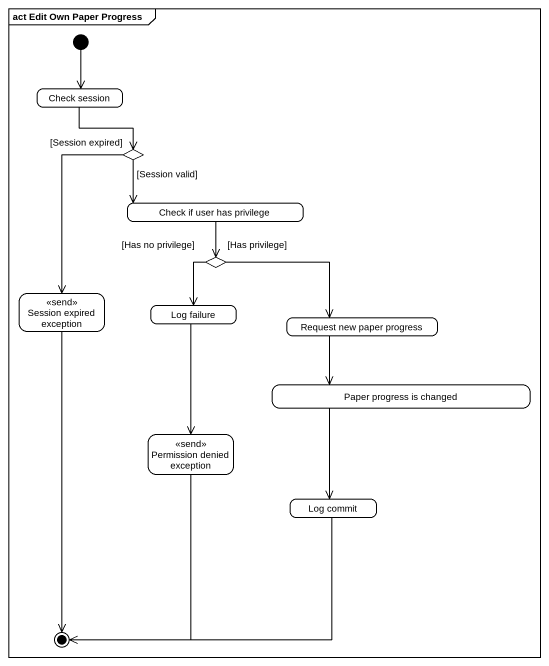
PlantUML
@startuml
mainframe act Edit Own Paper Progress
hide empty description
state "Check session" as Check_session
state choice1 <<choice>>
state "Check if user has privilege" as Check_if_user_has_privilege
state choice2 <<choice>>
state "Session expired exception" as Session_expired_exception <<send>>
state "Log failure" as Log_failure
state "Request new paper progress" as Request_new_paper_progress
state "Paper progress is changed" as Paper_progress_is_changed
state "Permission denied exception" as Permission_denied_exception <<send>>
state "Log commit" as Log_commit
[*] --> Check_session
Check_session --> choice1
choice1 --> Check_if_user_has_privilege : [Session valid]
choice1 --> Session_expired_exception : [Session expired]
Check_if_user_has_privilege --> choice2
choice2 --> Log_failure : [Has no privilege]
choice2 -right-> Request_new_paper_progress : [Has privilege]
Log_failure --> Permission_denied_exception
Request_new_paper_progress --> Paper_progress_is_changed
Paper_progress_is_changed --> Log_commit
Session_expired_exception --> [*]
Permission_denied_exception --> [*]
Log_commit -left-> [*]
@enduml
